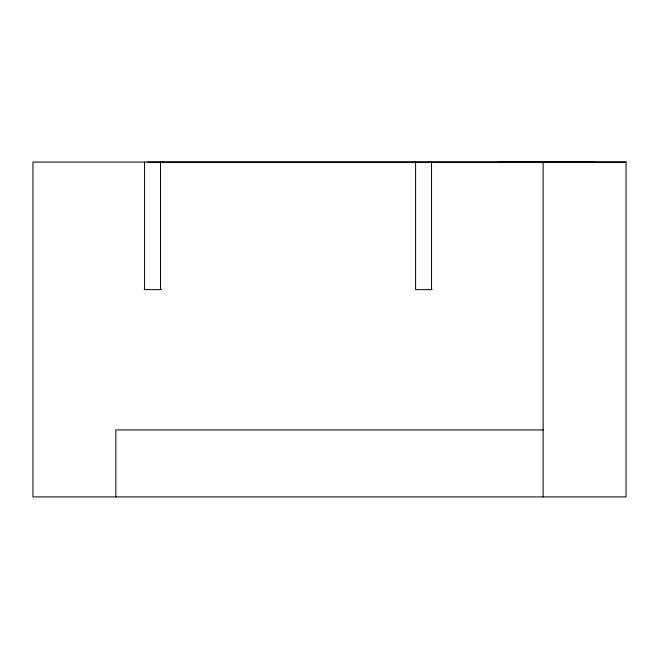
<?xml version="1.0" encoding="UTF-8"?>
<svg xmlns="http://www.w3.org/2000/svg" width="659" height="659" viewBox="0 0 659 659"><rect width="100%" height="100%" fill="white"/><g stroke="black" fill="none" stroke-linecap="round" stroke-linejoin="round"><path stroke-width="0.99" d="M626.05 162.089L32.95 162.089L32.95 496.911L626.05 496.911L626.05 162.089L147.74 162.089M498.501 162.32L594.163 162.089M144.041 289.639L161.529 289.639M432.057 289.639L415.598 289.639L415.598 162.089M543.14 429.948L115.86 429.948L115.86 496.911M543.14 162.089L543.14 496.911M431.538 162.089L431.538 289.639M160.499 162.089L160.499 289.639M144.552 162.089L144.552 289.639"/></g></svg>
